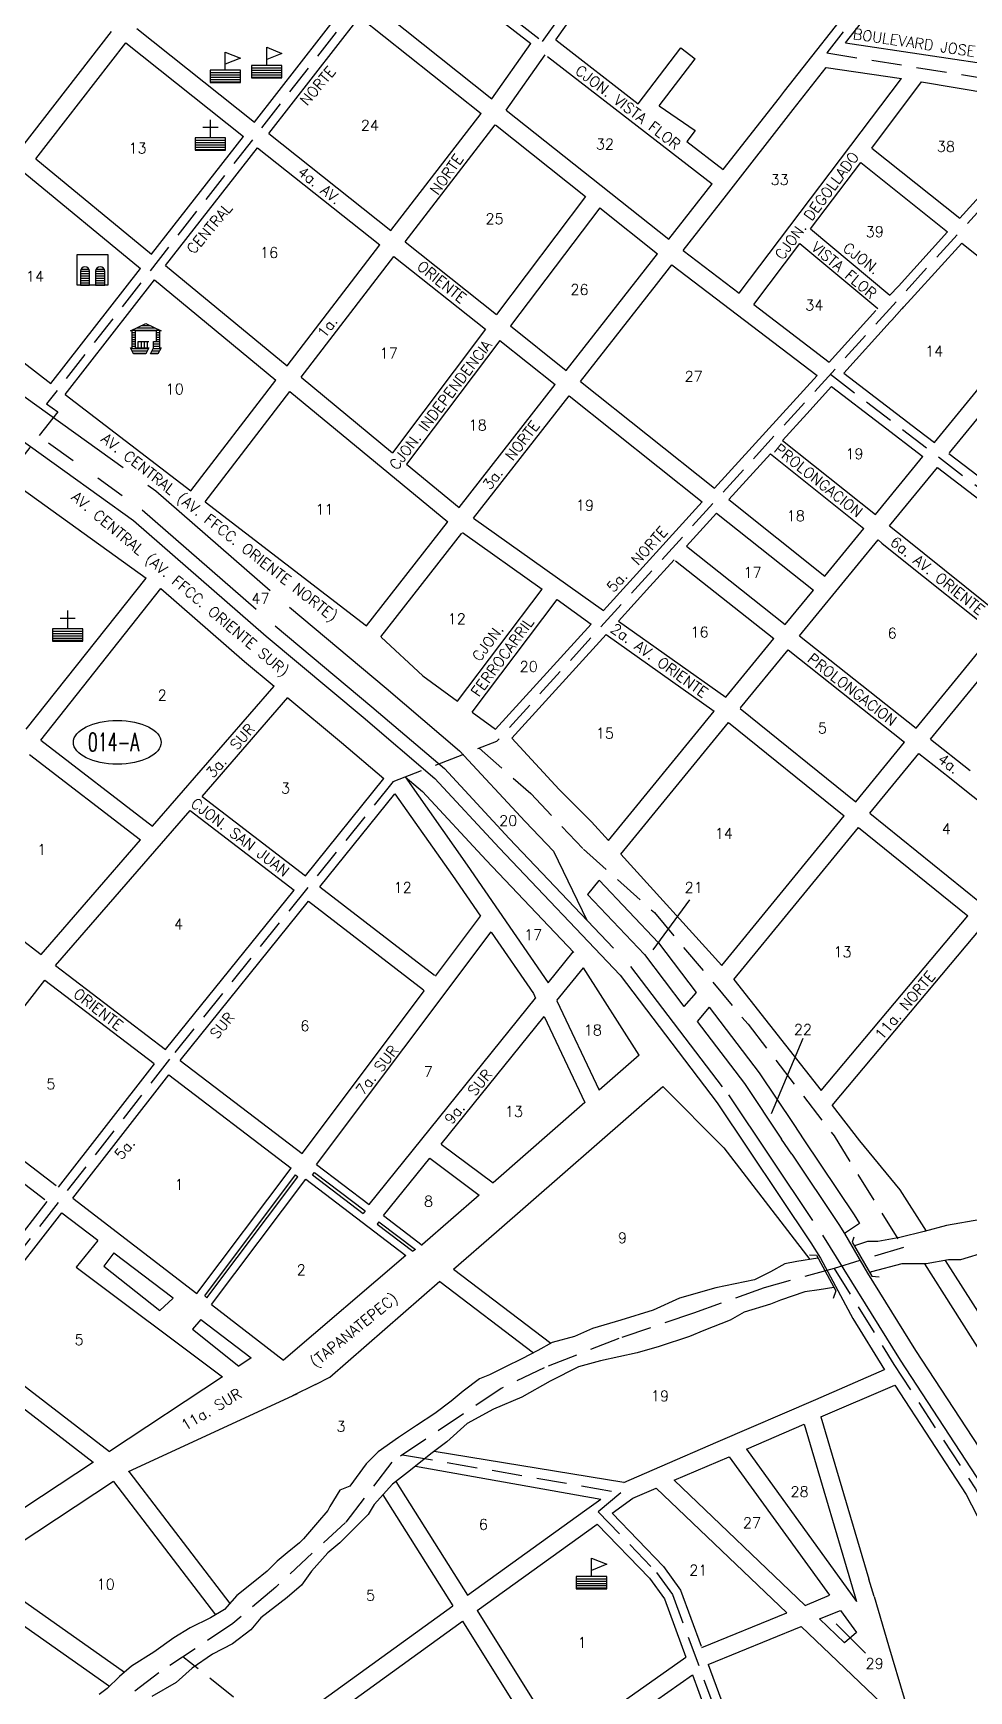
# Model space of a CAD drawing. Extents: x 400988 to 407997, y 1792700 to 1796871.
# Drawn here: x 403825 to 404443, y 1794137 to 1795232 of the extents above; entities that cross this region are included whole.
import ezdxf

# ---------------------------------------------------------------- set-up
doc = ezdxf.new("R2010")
doc.units = 0
doc.header["$LTSCALE"] = 80
doc.header["$MEASUREMENT"] = 0
doc.linetypes.add('HIDDEN', pattern=[0.375, 0.25, -0.125])
doc.linetypes.add('PHANTOM', pattern=[2.5, 1.25, -0.25, 0.25, -0.25, 0.25, -0.25])
doc.layers.get('0').update_dxf_attribs({"linetype": 'CONTINUOUS'})
for name, color, linetype in [('4', 9, 'CONTINUOUS'), ('9', 5, 'CONTINUOUS'), ('A', 3, 'CONTINUOUS'), ('C', 1, 'CONTINUOUS'), ('D', 6, 'CONTINUOUS'), ('F', 15, 'CONTINUOUS'), ('M', 10, 'CONTINUOUS')]:
    doc.layers.add(name, color=color, linetype=linetype)
doc.styles.add('ROMANS', font='ROMANS', dxfattribs={"height": 7})

# ---------------------------------------------------------------- blocks, each defined once
blk = doc.blocks.new('ELL')
blk.add_circle((0, 0), 1)
blk = doc.blocks.new('PAL')
for p, q in [((-7.598076, 0.5), (-2.401924, 0.5)), ((2.401924, 0.5), (7.598076, 0.5)), ((-8, -1), (-2, -1)), ((-8, -2.5), (-2, -2.5)), ((-8, -4), (-2, -4)), ((-8, -5.5), (-2, -5.5)), ((-8, -7), (-2, -7)), ((-8, -8.5), (-2, -8.5)), ((-8, -10), (-2, -10)), ((2, -1), (8, -1)), ((2, -2.5), (8, -2.5)), ((2, -4), (8, -4)), ((2, -5.5), (8, -5.5)), ((2, -7), (8, -7)), ((2, -8.5), (8, -8.5)), ((2, -10), (8, -10))]:
    blk.add_line(p, q)
blk.add_lwpolyline([(-10, -10), (-10, 10), (10, 10), (10, -10)], close=True)
for points in [[(-2, -10), (-2, -1, 1), (-8, -1), (-8, -10)], [(8, -10), (8, -1, 1), (2, -1), (2, -10)]]:
    blk.add_lwpolyline(points, format="xyb")
blk = doc.blocks.new('PLZ')
for p, q in [((-9, 5.5), (9, 5.5)), ((-9, 4), (-7, 4)), ((-9, 2.5), (-7, 2.5)), ((-9, 1), (-7, 1)), ((-6, 7), (6, 7)), ((-3, 8.5), (3, 8.5)), ((7, 4), (9, 4)), ((7, 2.5), (9, 2.5)), ((7, 1), (9, 1)), ((-9.75, -6.5), (1.75, -6.5)), ((-9, -0.5), (-7, -0.5)), ((-9, -2), (-7, -2)), ((-9, -3.5), (-7, -3.5)), ((-9, -5), (-7, -5)), ((-9, -8), (1, -8)), ((-8.25, -9.5), (0.25, -9.5)), ((-5, -2), (2, -2)), ((-5, -6), (-5, -2)), ((-3, -2), (-3, -6)), ((-1, -2), (-1, -6)), ((1, -2), (1, -6)), ((3.25, -9.5), (8.25, -9.5)), ((4, -8), (9, -8)), ((4.75, -6.5), (9.75, -6.5)), ((5, -3.5), (9, -3.5)), ((5, -5), (9, -5)), ((7, -0.5), (9, -0.5)), ((7, -2), (9, -2))]:
    blk.add_line(p, q)
blk.add_lwpolyline([(0, 10), (10, 5), (9, 5), (9, -6), (10, -6), (8, -10), (3, -10), (5, -6), (5, -2), (7, -2), (7, 5), (-7, 5), (-7, -6), (2, -6), (0, -10), (-8, -10), (-10, -6), (-9, -6), (-9, 5), (-10, 5)], close=True)
blk = doc.blocks.new('IGL')
for p, q in [((-5, 5), (5, 5)), ((0, -2), (0, 10)), ((-10, -3.5), (10, -3.5)), ((-10, -5), (10, -5)), ((-10, -6.5), (10, -6.5)), ((-10, -8), (10, -8)), ((-10, -9.5), (10, -9.5))]:
    blk.add_line(p, q)
blk.add_lwpolyline([(-10, -2), (-10, -10), (10, -10), (10, -2)], close=True)
blk = doc.blocks.new('ESC')
for p, q in [((0, -2), (0, 10)), ((0, 10), (10, 6)), ((10, 6), (0, 2)), ((-10, -3.5), (10, -3.5)), ((-10, -5), (10, -5)), ((-10, -6.5), (10, -6.5)), ((-10, -8), (10, -8)), ((-10, -9.5), (10, -9.5))]:
    blk.add_line(p, q)
blk.add_lwpolyline([(-10, -2), (-10, -10), (10, -10), (10, -2)], close=True)

msp = doc.modelspace()

# ---------------------------------------------------------------- linework, layer by layer
at = {"layer": '4', "color": 9, "linetype": 'HIDDEN'}
msp.add_line((404062.96875, 1794738), (404131.4375, 1794764.5), dxfattribs=at)
for points in [[(404135.816312, 1795375.109702), (403833.999784, 1794987.628422)], [(404073.855098, 1795295.562002), (404096.164397, 1795278.299394), (404161.616603, 1795226.978907), (404244.550945, 1795342.880936)], [(404244.550945, 1795342.880936), (404267.548177, 1795324.582892), (404281.70032, 1795317.499778), (404293.493772, 1795313.958221), (404301.749189, 1795313.367961), (404312.363296, 1795315.13874), (404324.746422, 1795318.680297), (404333.001838, 1795324.582892), (404341.846928, 1795330.485487), (404349.512672, 1795334.617303), (404359.537106, 1795337.568601), (404374.868595, 1795341.110158), (404394.917464, 1795343.471196), (404404.941899, 1795341.110158), (404391.379428, 1795331.075746), (404379.585976, 1795322.221854), (404373.099577, 1795315.13874), (404368.971868, 1795305.104328), (404366.023505, 1795295.069917), (404363.075142, 1795275.001094), (404380.765321, 1795262.015385), (404378.36901, 1795257.236036), (404349.475051, 1795219.459429), (404506.917642, 1795194.07827)], [(404516.230287, 1795188.123274), (404131.439383, 1794764.498931)], [(404351.759396, 1795007.053835), (404904.846535, 1794584.411426)], [(403833.999784, 1794987.628422), (403841.412558, 1794982.309734)], [(403841.412558, 1794982.309734), (403293.048499, 1794280.452279)], [(404119.686441, 1794759.945799), (404153.846883, 1794730.042587), (404188.730574, 1794693.149719), (404235.574387, 1794651.271329), (404297.368353, 1794577.485594), (404354.178935, 1794503.699859), (404400.026072, 1794429.914124), (404354.192224, 1794416.153699)], [(404062.956841, 1794737.968547), (403915.176862, 1794554.425868), (403627.885235, 1794184.948695)], [(404354.192224, 1794416.153699), (404307.975007, 1794403.222566), (404261.261116, 1794386.546883), (404211.933602, 1794369.81598), (404162.661308, 1794350.471455), (404134.187556, 1794336.79593), (404062.000071, 1794288.204583), (404031.464889, 1794248.337612), (403985.303191, 1794205.525703), (403957.050316, 1794181.395687), (403908.054118, 1794148.983049), (403859.168359, 1794111.343166)], [(404354.192224, 1794416.153699), (404393.673063, 1794352.749893), (404447.60015, 1794270.389992), (404501.932837, 1794164.732086), (404540.435259, 1794074.07774), (404589.596767, 1793973.216832), (404625.447208, 1793880.141657), (404641.932573, 1793831.396038)], [(404069.137259, 1794293.008817), (404213.373697, 1794267.957383), (404198.461131, 1794255.214396)], [(404198.461131, 1794255.214396), (404237.010114, 1794215.256813), (404247.434483, 1794200.651054), (404303.696422, 1794048.470454)], [(404051.177634, 1794057.874478), (403923.991793, 1794159.526358)]]:
    msp.add_lwpolyline(points, dxfattribs=at)
at = {"layer": '9', "color": 5}
for points in [[(404451.125, 1794448.5), (404428.40625, 1794444.5), (404413.71875, 1794440.5)], [(404413.71446, 1794440.521749), (404397.72927, 1794436.676496), (404383.034193, 1794434.002761), (404376.354612, 1794434.002761), (404368.339116, 1794431.329027), (404367.537257, 1794431.128419)], [(404455.127859, 1794427.153075), (404437.76095, 1794421.805606), (404429.745453, 1794421.805606), (404415.050376, 1794419.131871), (404399.065186, 1794419.29722), (404379.026445, 1794413.949751), (404377.894276, 1794413.269966)], [(404343.595497, 1794422.96874), (404329.597549, 1794420.634088), (404321.582052, 1794419.29722), (404312.23064, 1794413.949751), (404301.543311, 1794408.602281), (404276.160905, 1794403.254812), (404252.114415, 1794396.570475), (404234.747506, 1794388.549271), (404213.372849, 1794381.864934), (404194.670023, 1794376.517464), (404182.646778, 1794371.169995), (404167.951701, 1794367.159393), (404158.600289, 1794361.811923), (404147.91296, 1794356.464454), (404137.225631, 1794351.116984), (404126.538302, 1794345.769514), (404119.858722, 1794343.09578), (404109.171393, 1794335.074575), (404101.155897, 1794328.390239), (404090.468568, 1794320.369034), (404078.445323, 1794312.34783), (404066.422078, 1794304.326626), (404053.062917, 1794294.968554), (404045.04742, 1794286.94735), (404034.360092, 1794272.241809), (404027.680511, 1794269.568074), (404021.000931, 1794258.873135), (404019.665015, 1794256.1994), (404012.985434, 1794248.178196), (404003.634021, 1794237.483257), (404000.962189, 1794234.809522), (403992.946693, 1794228.125185), (403986.267112, 1794222.777716), (403979.587532, 1794216.093379), (403971.572035, 1794209.409042), (403959.54879, 1794200.05097), (403951.533294, 1794190.692899), (403942.181881, 1794185.345429), (403928.82272, 1794178.661092), (403918.135391, 1794171.976755), (403904.77623, 1794162.618684), (403890.081153, 1794153.260612), (403882.065657, 1794146.576275), (403874.05016, 1794138.555071), (403868.706496, 1794134.544469)], [(404354.097348, 1794403.553228), (404344.292626, 1794401.917944), (404334.941213, 1794400.581077), (404318.91022, 1794395.233608), (404312.23064, 1794392.559873), (404294.863731, 1794387.212403), (404285.512318, 1794381.864934), (404268.145409, 1794375.180597), (404258.793996, 1794371.169995), (404238.755254, 1794364.485658), (404224.060177, 1794360.475056), (404200.013688, 1794355.127586), (404185.318611, 1794351.116984), (404166.615785, 1794341.758912), (404147.91296, 1794331.063973), (404129.210135, 1794323.042769), (404111.843225, 1794313.684697), (404098.484064, 1794301.652891), (404087.796736, 1794293.631687), (404074.437575, 1794282.936748), (404062.41433, 1794273.578676), (404050.391085, 1794260.210002), (404046.383337, 1794253.525665), (404035.696008, 1794242.830726), (404027.680511, 1794234.809522), (404019.665015, 1794228.125185), (404008.977686, 1794216.093379), (404002.298105, 1794206.735307), (403992.946693, 1794198.714103), (403975.579783, 1794185.345429), (403968.900203, 1794177.324225), (403956.876958, 1794167.966153), (403943.517797, 1794161.281816), (403930.158636, 1794151.923745), (403919.471307, 1794142.565673), (403903.440314, 1794133.207601)]]:
    msp.add_lwpolyline(points, dxfattribs=at)
at = {"layer": 'C', "color": 1}
for p, q in [((404234.71875, 1794626.625), (404258.96875, 1794659.75)), ((404312.96875, 1794518.625), (404333.90625, 1794568.25))]:
    msp.add_line(p, q, dxfattribs=at)
at = {"layer": 'C', "linetype": 'CONTINUOUS'}
msp.add_lwpolyline([(404355.705586, 1794181.211505), (404374.996808, 1794161.938243)], dxfattribs=at)
at = {"layer": 'F', "color": 15}
for p, q in [((404074.75, 1795286.875), (404153.9375, 1795225.625)), ((404361.78125, 1795226.125), (404407.875, 1795285.125)), ((403971.34375, 1795173.75), (404030.375, 1795249.5)), ((404048.09375, 1795252.75), (404128.125, 1795189.125)), ((403980.75, 1795166.25), (404039.71875, 1795242)), ((404040.71875, 1795243.25), (404121, 1795179.5)), ((403817.59375, 1795157.125), (403876.875, 1795233.625)), ((403826.9375, 1795149.5), (403886.25, 1795226.125)), ((403886.25, 1795226.125), (403963.96875, 1795164.25)), ((403893.59375, 1795235.625), (403971.34375, 1795173.75)), ((404170.375, 1795228), (404224.78125, 1795185.875)), ((404128.125, 1795189.125), (404153.9375, 1795225.625)), ((404137.53125, 1795181.625), (404163.4375, 1795218.25)), ((404165, 1795217), (404273.65625, 1795132.875)), ((404224.78125, 1795185.875), (404252.9375, 1795222.875)), ((404238.71875, 1795184.375), (404262.5, 1795215.625)), ((404252.9375, 1795222.875), (404262.5, 1795215.625)), ((404327.21875, 1795182), (404349.03125, 1795209.875)), ((404291.59375, 1795060.625), (404398.6875, 1795202.5)), ((404379.0625, 1795156.5), (404412.03125, 1795200.25)), ((404281.03125, 1795142.375), (404318.0625, 1795189.75)), ((404061.40625, 1795102), (404121, 1795179.5)), ((404070.78125, 1795094.5), (404130.375, 1795172)), ((404130.5625, 1795171.875), (404190, 1795124.625)), ((404137.6875, 1795181.5), (404245, 1795096.25)), ((404283.125, 1795125.5), (404327.21875, 1795182)), ((403903.375, 1795086.5), (403963.96875, 1795164.25)), ((403980.75, 1795166.25), (404061.40625, 1795102)), ((404257.03125, 1795161), (404281.03125, 1795142.375)), ((403826.875, 1795149.5), (403903.375, 1795086.5)), ((403912.625, 1795078.875), (403973.375, 1795156.75)), ((403973.375, 1795156.75), (404054.09375, 1795092.5)), ((403819.53125, 1795140), (403896, 1795077)), ((404338.75, 1795103.125), (404371.84375, 1795147)), ((404245, 1795096.25), (404273.65625, 1795132.875)), ((404190, 1795124.625), (404131.15625, 1795046.5)), ((404199.40625, 1795117.125), (404140.53125, 1795039)), ((404199.40625, 1795117.125), (404237.59375, 1795086.75)), ((404254.5, 1795088.875), (404283.125, 1795125.5)), ((404070.78125, 1795094.5), (404131.15625, 1795046.5)), ((404338.75, 1795103.125), (404391.15625, 1795059.375)), ((403992.8125, 1795012.75), (404054.09375, 1795092.5)), ((404002.0625, 1795005.125), (404063.46875, 1795085)), ((404063.46875, 1795085), (404123.9375, 1795036.875)), ((404177.28125, 1795009.625), (404237.59375, 1795086.75)), ((404254.5, 1795088.875), (404291.59375, 1795060.625)), ((404301.125, 1795053.25), (404331.53125, 1795093.5)), ((404331.53125, 1795093.5), (404383.0625, 1795050.5)), ((403836.8125, 1795001), (403896, 1795077)), ((403912.625, 1795078.875), (403992.8125, 1795012.75)), ((404247.09375, 1795079.5), (404342.9375, 1795006.25)), ((403846.34375, 1794993.75), (403905.25, 1795069.375)), ((403905.25, 1795069.375), (403985.5, 1795003.25)), ((403758.5625, 1795061.25), (403836.8125, 1795001)), ((404301.125, 1795053.25), (404351.03125, 1795015.125)), ((404351.03125, 1795015.125), (404381.84375, 1795049.125)), ((404123.9375, 1795036.875), (404062.5625, 1794955.25)), ((404133.3125, 1795029.375), (404071.84375, 1794947.625)), ((404133.3125, 1795029.375), (404169.90625, 1795000.25)), ((404140.53125, 1795039), (404177.28125, 1795009.625)), ((403929.1875, 1794930), (403985.5, 1795003.25)), ((404002.0625, 1795005.125), (404062.5625, 1794955.25)), ((404106.5, 1794919.125), (404169.90625, 1795000.25)), ((404186.6875, 1795002.25), (404275.1875, 1794931.75)), ((404275.1875, 1794931.75), (404342.9375, 1795006.25)), ((403846.34375, 1794993.75), (403929.1875, 1794930)), ((403938.6875, 1794922.75), (403994.75, 1794995.625)), ((403994.75, 1794995.625), (404099.09375, 1794909.625)), ((404116.09375, 1794911.875), (404179.28125, 1794992.75)), ((404179.28125, 1794992.75), (404267.125, 1794922.75)), ((404320.21875, 1794963.375), (404381.53125, 1794914.375)), ((404284.59375, 1794924.25), (404312.15625, 1794954.5)), ((404312.15625, 1794954.5), (404373.90625, 1794905.125)), ((404381.53125, 1794914.375), (404412.9375, 1794952.75)), ((404071.84375, 1794947.625), (404106.5, 1794919.125)), ((404390.875, 1794906.875), (404422.5, 1794945.5)), ((403812.34375, 1794935.375), (403899.65625, 1794872.375)), ((403938.6875, 1794922.75), (404045.21875, 1794840.75)), ((404201.875, 1794851), (404267.125, 1794922.75)), ((404284.59375, 1794924.25), (404348.125, 1794873.625)), ((404045.21875, 1794840.75), (404098.875, 1794909.375)), ((404116.09375, 1794911.875), (404201.875, 1794851)), ((404256.625, 1794893.375), (404276.53125, 1794915.25)), ((404276.53125, 1794915.25), (404340.53125, 1794864.375)), ((404054.75, 1794833.5), (404108.34375, 1794902)), ((404108.6875, 1794902.5), (404161.375, 1794865)), ((404331.40625, 1794834.25), (404383.28125, 1794897.625)), ((404348.125, 1794873.625), (404373.90625, 1794905.125)), ((404256.625, 1794893.375), (404322, 1794841.75)), ((404249.5625, 1794883.75), (404314.40625, 1794832.375)), ((403820.53125, 1794772.625), (403899.65625, 1794872.375)), ((403830.0625, 1794765.25), (403909.5, 1794865.5)), ((404105.5, 1794791), (404161.375, 1794865)), ((404322, 1794841.75), (404340.53125, 1794864.375)), ((404211.75, 1794844), (404282.65625, 1794793.625)), ((404130.625, 1794772.5), (404193.75, 1794842)), ((404141.375, 1794766.5), (404203.625, 1794835)), ((404203.625, 1794835), (404275.03125, 1794784.375)), ((404282.78125, 1794793.75), (404314.40625, 1794832.375)), ((404331.40625, 1794834.25), (404408.46875, 1794773.25)), ((404292.4375, 1794786.625), (404323.8125, 1794825)), ((404323.8125, 1794825), (404400.84375, 1794764)), ((404417.875, 1794765.875), (404469.34375, 1794828.75)), ((403903.9375, 1794708.375), (403984.25, 1794801)), ((403936.75, 1794728), (403993.4375, 1794793.375)), ((404115.1875, 1794783.875), (404130.625, 1794772.5)), ((404205.15625, 1794699), (404275.03125, 1794784.375)), ((404213.28125, 1794690), (404284.5, 1794777)), ((404284.5, 1794777), (404360.90625, 1794715.25)), ((404292.09375, 1794786.25), (404368.53125, 1794724.5)), ((404417.875, 1794765.875), (404444.0625, 1794745.125)), ((403822.59375, 1794755.875), (403896.0625, 1794699.375)), ((403830.0625, 1794765.25), (403903.9375, 1794708.375)), ((404368.53125, 1794724.5), (404400.84375, 1794764)), ((404377.84375, 1794717), (404410.28125, 1794756.5)), ((404004.96875, 1794675.5), (404056.78125, 1794739.875)), ((403936.75, 1794728), (404004.96875, 1794675.5)), ((404014.5, 1794668.25), (404064.0625, 1794729.75)), ((403839.9375, 1794616.25), (403928.875, 1794718.875)), ((403928.875, 1794718.875), (403997.4375, 1794666.125)), ((404377.84375, 1794717), (404450.25, 1794658.5)), ((404287.96875, 1794607.125), (404370.25, 1794707.625)), ((404370.25, 1794707.625), (404442.5625, 1794649.25)), ((403830.375, 1794623.625), (403896.0625, 1794699.375)), ((404213.28125, 1794690), (404280.03125, 1794616.375)), ((403760.15625, 1794677.125), (403830.375, 1794623.625)), ((404014.5, 1794668.25), (404090.34375, 1794609.875)), ((404198.90625, 1794672.625), (404191.34375, 1794663.25)), ((403912.625, 1794560.875), (403997.4375, 1794666.125)), ((403922.1875, 1794553.5), (404006.96875, 1794658.875)), ((404006.96875, 1794658.875), (404083.03125, 1794600.375)), ((404090.9375, 1794609.375), (404120.5625, 1794648.875)), ((404345.6875, 1794533.75), (404442.5625, 1794649.25)), ((404012.3125, 1794484.75), (404127.71875, 1794638.5)), ((404353.03125, 1794523.75), (404451.875, 1794641.75)), ((404165.25, 1794605), (404181.75, 1794625.375)), ((403839.9375, 1794616.25), (403912.59375, 1794560.875)), ((404171.0625, 1794593.125), (404188.625, 1794614.875)), ((403769.375, 1794525.375), (403832.84375, 1794606.625)), ((403832.84375, 1794606.625), (403905.09375, 1794551.5)), ((404287.96875, 1794607.125), (404345.6875, 1794533.75)), ((404002.78125, 1794492.125), (404083.71875, 1794599.875)), ((404047, 1794458.375), (404157, 1794594.75)), ((404263.0625, 1794598.5), (404255, 1794589.25)), ((404094.65625, 1794498.375), (404162.6875, 1794582.625)), ((404271.75, 1794588.75), (404263.8125, 1794579.375)), ((403841.78125, 1794469.875), (403905.21875, 1794551.375)), ((403922.1875, 1794553.5), (404002.78125, 1794492.125)), ((403851.3125, 1794462.5), (403914.75, 1794544.125)), ((403914.75, 1794544.125), (403995.59375, 1794482.5)), ((403769.375, 1794525.375), (403840.28125, 1794471)), ((403762, 1794516), (403832.75, 1794461.625)), ((404327.53125, 1794511.25), (404334.3125, 1794501.125)), ((404094.65625, 1794498.375), (404128.90625, 1794472.625)), ((404326.25, 1794491.625), (404319.5625, 1794501.625)), ((403933.3125, 1794399.625), (403995.59375, 1794482.5)), ((404012.3125, 1794484.75), (404047, 1794458.375)), ((404056.53125, 1794451.125), (404087.125, 1794489)), ((404087.125, 1794489), (404119.6875, 1794464.5)), ((403938.40625, 1794398), (403998.46875, 1794478)), ((403939.9375, 1794396.75), (404000.03125, 1794476.75)), ((403942.84375, 1794392.25), (404005.125, 1794475.25)), ((403998.46875, 1794478), (404000.03125, 1794476.75)), ((404005.125, 1794475.25), (404071.40625, 1794424.625)), ((404009.71875, 1794478), (404010.96875, 1794479.5)), ((404009.71875, 1794478), (404043.15625, 1794452.5)), ((404010.96875, 1794479.5), (404044.34375, 1794454.125)), ((403769.5, 1794376.875), (403834.4375, 1794460.375)), ((403851.3125, 1794462.5), (403933.3125, 1794399.625)), ((403779, 1794369.5), (403843.9375, 1794453)), ((403843.9375, 1794453), (403867.8125, 1794434.75)), ((404044.34375, 1794454.125), (404043.15625, 1794452.5)), ((404056.53125, 1794451.125), (404082.03125, 1794431.625)), ((404053.5625, 1794447), (404052.375, 1794445.5)), ((404052.375, 1794445.5), (404075.90625, 1794427.5)), ((404053.5625, 1794447), (404077.6875, 1794428.625)), ((404371.0625, 1794445.875), (404361.03125, 1794439.25)), ((404361.03125, 1794439.25), (404376.21875, 1794413)), ((403878.46875, 1794426.5), (403917.5, 1794396.625)), ((404077.6875, 1794428.625), (404075.90625, 1794427.5)), ((404071.40625, 1794424.625), (403990.5625, 1794355.625)), ((404102.875, 1794415.75), (404167.15625, 1794366.75)), ((404345.21875, 1794423), (404366.625, 1794383)), ((404427.5625, 1794421.375), (404457.625, 1794374.5)), ((404093.65625, 1794407.625), (404155.6875, 1794360.375)), ((403938.40625, 1794398), (403939.9375, 1794396.75)), ((403935.875, 1794382.5), (403969.0625, 1794357)), ((403942.84375, 1794392.25), (403990.5625, 1794355.625)), ((403779, 1794369.5), (403875.4375, 1794295.125)), ((403771.625, 1794360), (403864.84375, 1794288.125)), ((404342.15625, 1794329.5), (404387.625, 1794349.25)), ((404345.5625, 1794318), (404394.3125, 1794339)), ((404277.75, 1794301.75), (404342.15625, 1794329.5)), ((404345.5625, 1794318), (404377.25, 1794210.75)), ((404296.25, 1794296.625), (404334.46875, 1794313.125)), ((404334.46875, 1794313.125), (404369.09375, 1794196)), ((404296.25, 1794296.625), (404369.09375, 1794196)), ((404248.59375, 1794276.125), (404284.96875, 1794291.75)), ((404284.96875, 1794291.75), (404351.28125, 1794200.125)), ((403878.15625, 1794275.375), (403945.53125, 1794187.25)), ((403888.1875, 1794282), (403954.96875, 1794194.75)), ((404064.78125, 1794275.375), (404112.03125, 1794200.125)), ((404248.59375, 1794276.125), (404335.09375, 1794193.5)), ((404056.15625, 1794266.625), (404102.28125, 1794193.125)), ((404189.34375, 1794256), (404200.03125, 1794263.75)), ((404207.59375, 1794254.375), (404221.21875, 1794264.25)), ((404221.21875, 1794264.25), (404236.625, 1794270.875)), ((404236.625, 1794270.875), (404322.90625, 1794188.625)), ((404112.03125, 1794200.125), (404189.34375, 1794256)), ((404118.4375, 1794190), (404197.75, 1794247.25)), ((403777.8125, 1794209), (403875.5, 1794140)), ((403789.71875, 1794216.875), (403885.34375, 1794149.375)), ((404380.65625, 1794199.25), (404377.25, 1794210.75)), ((404335.09375, 1794193.5), (404351.28125, 1794200.125)), ((403986.84375, 1794109.75), (404102.28125, 1794193.125)), ((404118.4375, 1794190), (404174.03125, 1794101.375)), ((404266.78125, 1794165.625), (404322.90625, 1794188.625)), ((404344.59375, 1794184.5), (404358.5, 1794190.125)), ((404358.5, 1794190.125), (404369.09375, 1794175.625)), ((404001.3125, 1794105.375), (404108.6875, 1794183)), ((404108.6875, 1794183), (404164.21875, 1794094.5)), ((404270.9375, 1794154.375), (404332.4375, 1794179.5)), ((404332.4375, 1794179.5), (404390.28125, 1794124.375)), ((404344.59375, 1794184.5), (404361.1875, 1794168.625)), ((404369.09375, 1794175.625), (404361.1875, 1794168.625)), ((404174.03125, 1794101.375), (404256.3125, 1794159.25)), ((404270.9375, 1794154.375), (404306.8125, 1794057.375)), ((404180.4375, 1794091.25), (404260.625, 1794147.625)), ((404260.625, 1794147.625), (404296.34375, 1794051))]:
    msp.add_line(p, q, dxfattribs=at)
for points in [[(404170.375, 1795228), (404227.15625, 1795308.25), (404231.65625, 1795314.625), (404245.71875, 1795334.5)], [(404318.0625, 1795189.75), (404321.5625, 1795194.125), (404373.15625, 1795260.125)], [(403464.082759, 1795228.482003), (403732.397381, 1795024.558095), (403891.455088, 1794910.433679), (403979.105392, 1794834.070116), (404043.03047, 1794780.477002), (404090.529394, 1794740.01907), (404133.015491, 1794694.208677), (404212.943073, 1794609.935535), (404277.030921, 1794525.618204), (404338.899405, 1794433.145688), (404345.223292, 1794422.989913)], [(404361.787596, 1795226.142169), (404521.068804, 1795202.374253)], [(404349.043393, 1795209.844561), (404398.676434, 1795202.438327)], [(404504.857909, 1795184.527007), (404412.036597, 1795200.21862)], [(404238.732335, 1795184.418219), (404262.356863, 1795168.208567), (404257.01969, 1795160.9608)], [(404437.28125, 1795110.125), (404471.53125, 1795147.875), (404477.65625, 1795154.625), (404479.59375, 1795156.75), (404483.1875, 1795160.625), (404486, 1795163.75), (404491.25, 1795169.5), (404504.84375, 1795184.5)], [(404379.072307, 1795156.554764), (404437.280513, 1795110.1291)], [(404371.839449, 1795146.974173), (404429.194949, 1795101.228611)], [(404391.15625, 1795059.375), (404396.6875, 1795065.375), (404429.1875, 1795101.25)], [(404360.59375, 1795007.875), (404391.375, 1795041.75), (404392.28125, 1795042.75), (404399.0625, 1795050.25), (404399.46875, 1795050.625), (404400.34375, 1795051.625), (404407.34375, 1795059.375), (404438.59375, 1795093.75)], [(404438.595742, 1795093.730732), (404492.92059, 1795050.402355)], [(404186.6875, 1795002.25), (404236.90625, 1795066.375), (404247, 1795079.375)], [(404420.5625, 1794962), (404448.28125, 1794995.875), (404449.1875, 1794997), (404455.90625, 1795005.125), (404456.78125, 1795006.25), (404462.90625, 1795013.75), (404492.90625, 1795050.375)], [(404430.53125, 1794955.25), (404457.5, 1794988.25), (404458.65625, 1794989.625), (404465.09375, 1794997.5), (404502.28125, 1795042.875)], [(404360.59375, 1795007.875), (404409.59375, 1794970.375), (404420.5625, 1794962)], [(404320.21875, 1794963.375), (404336.125, 1794980.875), (404352.5, 1794999)], [(404352.5, 1794999), (404385.28125, 1794973.875), (404412.9375, 1794952.75)], [(404430.09375, 1794954.75), (404483.5625, 1794913.875), (404496.40625, 1794904.125), (404508.15625, 1794895.125)], [(404422.5, 1794945.5), (404467.6875, 1794910.875), (404480.53125, 1794901.125), (404500.5625, 1794885.75)], [(404383.28125, 1794897.625), (404385.84375, 1794895.5), (404398.1875, 1794885.625), (404459.96875, 1794836.25)], [(404390.875, 1794906.875), (404401.40625, 1794898.5), (404413.75, 1794888.625), (404467.5625, 1794845.5)], [(404211.75, 1794844), (404232.4375, 1794866.75), (404248.5625, 1794884.5)], [(403909.503841, 1794865.530716), (403964.811207, 1794817.345288), (403984.240218, 1794801.056513)], [(404115.1875, 1794783.875), (404171.1875, 1794858.125), (404193.75, 1794842)], [(404054.90625, 1794833.375), (404082.59375, 1794807.75), (404105.5, 1794791)], [(404408.46875, 1794773.25), (404434.34375, 1794804.875), (404459.96875, 1794836.25)], [(403993.436918, 1794793.34624), (404028.83047, 1794763.673212), (404056.781206, 1794739.865746)], [(404141.375, 1794766.5), (404172.6875, 1794732.625), (404194.03125, 1794711.25), (404205.15625, 1794699)], [(404410.28125, 1794756.5), (404430.46875, 1794740.625), (404441.71875, 1794731.625), (404483.75, 1794698.375)], [(404070.829664, 1794741.035602), (404082.210884, 1794731.341474), (404124.262564, 1794685.999489), (404182.200736, 1794624.911294)], [(404070.829664, 1794741.035602), (404111.926274, 1794682.70282), (404165.243414, 1794604.952226)], [(404064.073884, 1794729.78928), (404102.072626, 1794675.853632), (404120.56279, 1794648.890047)], [(404280.03125, 1794616.375), (404349.28125, 1794701), (404360.90625, 1794715.25)], [(404198.914461, 1794672.681365), (404238.125842, 1794631.338111), (404263.070245, 1794598.519949)], [(404191.350791, 1794663.218262), (404228.968471, 1794623.555356), (404255.000877, 1794589.305759)], [(404127.725369, 1794638.445098), (404155.53218, 1794597.89536), (404157.013947, 1794594.749794)], [(404225.420125, 1794557.163841), (404188.631062, 1794614.8316)], [(404171.072736, 1794593.0642), (404198.919174, 1794533.950453)], [(404162.698458, 1794582.682443), (404189.529039, 1794525.725206)], [(404271.757931, 1794588.742529), (404304.719612, 1794545.376415), (404327.521043, 1794511.295966)], [(404263.815226, 1794579.361697), (404294.947133, 1794538.402929), (404319.553578, 1794501.624593)], [(404225.420125, 1794557.163841), (404198.919174, 1794533.950453)], [(404131.148325, 1794440.389535), (404241.163998, 1794536.450376)], [(404241.163998, 1794536.450376), (404281.440106, 1794495.817046), (404338.197962, 1794422.068511)], [(404189.529039, 1794525.725206), (404128.89874, 1794472.61637)], [(404353.03125, 1794523.75), (404370.96875, 1794500.375), (404397.71875, 1794468), (404415.09375, 1794440.875)], [(404334.309966, 1794501.148816), (404367.4673, 1794451.589785), (404371.061174, 1794445.818244)], [(404326.264909, 1794491.593417), (404357.384514, 1794445.080104), (404361.017694, 1794439.245439)], [(404119.673984, 1794464.535987), (404082.407482, 1794431.892563), (404082.018406, 1794431.635458)], [(404102.889724, 1794415.715369), (404131.148325, 1794440.389535)], [(403867.810305, 1794434.717719), (403853.48972, 1794417.081764), (403950.183357, 1794344.517839)], [(403878.454756, 1794426.546263), (403871.719426, 1794417.733217), (403908.829899, 1794388.417822), (403917.493832, 1794396.577025)], [(404367.239693, 1794436.890419), (404366.129004, 1794433.556649), (404379.179601, 1794411.053698), (404383.900031, 1794410.49807)], [(404338.084102, 1794425.222223), (404342.526858, 1794424.944408), (404355.299784, 1794401.330201), (404353.63375, 1794396.329546)], [(404562.28125, 1794158.125), (404451.65625, 1794360.125), (404414.25, 1794419.125)], [(404011.56612, 1794339.489375), (404020.992177, 1794344.206038), (404093.663654, 1794407.659571)], [(404376.203247, 1794412.966537), (404408.001613, 1794361.900312), (404462.310801, 1794278.956849), (404517.33626, 1794171.951745), (404555.909981, 1794081.129524), (404605.198145, 1793980.008767), (404641.438047, 1793885.922474), (404652.023317, 1793854.622857)], [(403935.87852, 1794382.463629), (403930.31491, 1794376.040211), (403960.94889, 1794351.631787)], [(404366.610674, 1794382.967586), (404387.634135, 1794349.205196)], [(403969.059679, 1794356.991459), (403960.94889, 1794351.631787)], [(403950.183357, 1794344.517839), (403875.44032, 1794295.127063)], [(404011.56612, 1794339.489375), (403996.418671, 1794331.909811)], [(404394.300379, 1794339.013272), (404441.542823, 1794266.862462), (404495.590251, 1794161.759285), (404534.063314, 1794071.174064), (404583.17267, 1793970.420153), (404618.862746, 1793877.761321), (404633.126608, 1793835.584467)], [(403888.18108, 1794281.971269), (403996.418671, 1794331.909811), (403999.635274, 1794333.519353)], [(404090.00838, 1794295.291601), (404215.417928, 1794274.821053)], [(404215.25, 1794274.75), (404239.15625, 1794285.125), (404277.75, 1794301.75)], [(403864.85771, 1794288.133992), (403773.44988, 1794227.730992)], [(404077.735589, 1794285.577038), (404200.016785, 1794263.739819)], [(403878.14549, 1794275.339674), (403789.70783, 1794216.899384)], [(404207.59375, 1794254.375), (404241.625, 1794219.125), (404252.78125, 1794203.5), (404266.46875, 1794166.5)], [(404197.75, 1794247.25), (404232.375, 1794211.375), (404242.09375, 1794197.875), (404256.3125, 1794159.25)], [(404380.65625, 1794199.25), (404390.21875, 1794166.875), (404400.4375, 1794132.25), (404400.875, 1794130.75), (404405, 1794116.875), (404407.21875, 1794109.25)]]:
    msp.add_lwpolyline(points, dxfattribs=at)
at = {"layer": 'M', "color": 10, "linetype": 'PHANTOM'}
for points in [[(402383.924239, 1795991.58589), (403023.525884, 1795544.896164), (403389.617295, 1795296.381413), (403737.744663, 1795031.798392), (403897.046888, 1794917.498533), (403984.953013, 1794840.912092), (404048.839561, 1794787.35128), (404096.768277, 1794746.527266), (404139.580186, 1794700.365568), (404219.811101, 1794615.772601), (404284.36028, 1794530.848319), (404346.461495, 1794438.027949), (404397.887342, 1794355.441193), (404451.926812, 1794272.909655), (404506.463256, 1794166.855515), (404544.986648, 1794076.151794), (404594.185407, 1793975.21446), (404630.150396, 1793881.841897), (404724.977249, 1793601.448113), (404847.762566, 1793235.356975), (404931.858832, 1792967.810426), (404959.596418, 1792892.567564), (404978.996162, 1792840.681647), (404993.62742, 1792807.887091)], [(403803.272287, 1795003.831325), (403906.236251, 1794929.95435), (403994.483471, 1794853.070737), (404058.318645, 1794799.552996), (404106.820416, 1794758.240873), (404150.066742, 1794711.610768), (404168.812385, 1794691.845947)], [(404168.812385, 1794691.845947), (404190.785654, 1794646.376125)]]:
    msp.add_lwpolyline(points, dxfattribs=at)

# ---------------------------------------------------------------- block references
at = {"layer": '4', "color": 9, "xscale": 28.996584, "yscale": 14.498292, "zscale": 28.996584}
msp.add_blockref('ELL', (403880.682497, 1794763.814), dxfattribs=at)
at = {"layer": 'A', "color": 3, "xscale": 1.006826, "yscale": 1.006826, "zscale": 1.006826}
for name, p in [('ESC', (403952.006735, 1795209.965555)), ('ESC', (403979.413806, 1795213.081072)), ('IGL', (403942.171866, 1795165.232649)), ('PAL', (403864.326545, 1795076.109743)), ('PLZ', (403899.508243, 1795030.633922)), ('IGL', (403847.892807, 1794840.82114)), ('ESC', (404193.956011, 1794214.569061))]:
    msp.add_blockref(name, p, dxfattribs=at)

# ---------------------------------------------------------------- texts
at = {"layer": '4', "color": 9, "style": 'ROMANS', "width": 0.63}
msp.add_text('014-A', height=12.08191, dxfattribs=at).set_placement((403861.245125, 1794757.94524))
at = {"layer": 'C', "color": 1, "style": 'ROMANS'}
for s, p in [('24', (404041.578208, 1795168.085107)), ('32', (404196.822825, 1795155.689367)), ('38', (404422.067939, 1795154.070128)), ('13', (403888.093924, 1795152.977955)), ('33', (404312.246183, 1795132.173881)), ('25', (404123.939125, 1795106.334435)), ('39', (404375.104788, 1795097.751817)), ('16', (403974.949497, 1795083.970484)), ('14', (403820.299536, 1795068.30184)), ('26', (404179.975641, 1795059.522471)), ('34', (404335.202995, 1795049.255127)), ('17', (404053.964173, 1795017.541564)), ('14', (404414.328466, 1795018.833636)), ('27', (404255.420182, 1795002.190348)), ('10', (403912.618877, 1794993.79878)), ('18', (404112.779337, 1794970.006908)), ('19', (404361.670266, 1794950.974849)), ('11', (404011.609326, 1794914.291845)), ('19', (404183.633005, 1794917.002871)), ('18', (404322.889425, 1794909.999272)), ('17', (404294.351515, 1794872.617075)), ('47', (403969.282101, 1794855.3448)), ('12', (404098.932554, 1794841.945893)), ('16', (404259.311244, 1794833.196458)), ('6', (404389.628871, 1794832.459708)), ('20', (404146.467323, 1794810.460337)), ('2', (403907.352755, 1794791.502411)), ('5', (404343.516374, 1794769.773873)), ('15', (404196.808906, 1794766.321536)), ('3', (403988.830978, 1794730.025086)), ('20', (404132.960814, 1794708.587399)), ('14', (404275.344938, 1794700.046473)), ('4', (404425.380196, 1794703.199884)), ('1', (403827.690429, 1794689.499707)), ('12', (404063.189891, 1794664.333246)), ('21', (404255.462705, 1794664.426371)), ('4', (403918.199105, 1794640.223208)), ('17', (404149.404409, 1794633.17185)), ('13', (404353.74112, 1794621.829363)), ('6', (404001.634855, 1794572.969723)), ('18', (404188.833844, 1794570.148016)), ('22', (404327.650217, 1794570.521211)), ('7', (404083.131566, 1794542.666476)), ('5', (403833.78376, 1794534.532391)), ('13', (404136.724495, 1794516.304133)), ('1', (403918.477277, 1794468.087102)), ('8', (404083.268239, 1794457.07174)), ('9', (404211.399036, 1794432.899353)), ('2', (403999.205629, 1794411.703571)), ('5', (403852.4667, 1794365.548507)), ('19', (404233.215834, 1794328.384268)), ('3', (404025.440506, 1794308.283721)), ('28', (404325.437423, 1794265.118761)), ('27', (404293.965703, 1794244.564938)), ('6', (404119.487091, 1794243.487892)), ('21', (404258.518725, 1794213.233406)), ('10', (403867.037115, 1794203.938806)), ('5', (404044.982509, 1794196.592321)), ('1', (404184.682204, 1794165.472545)), ('29', (404374.996808, 1794151.560328))]:
    msp.add_text(s, height=7, dxfattribs=at).set_placement(p)
at = {"layer": 'D', "color": 6, "style": 'ROMANS'}
for s, rotation, p in [('BOULEVARD JOSE CASTILLO', 351.597422, (404366.247808, 1795228.713146)), ('NORTE', 49.717356, (404006.074976, 1795184.049076)), ('CJON. VISTA FLOR', 322.447356, (404182.520993, 1795206.447537)), ('NORTE', 54.667356, (404092.408042, 1795124.935444)), ('CJON. DEGOLLADO', 53.467356, (404320.204014, 1795082.04849)), ('4a. AV.', 321.337356, (403999.112525, 1795139.668552)), ('CENTRAL', 49.717356, (403931.207548, 1795085.887439)), ('VISTA FLOR', 320.027164, (404338.618465, 1795089.880947)), ('CJON.', 322.477356, (404359.378692, 1795089.191168)), ('ORIENTE', 321.337356, (404077.994578, 1795077.234116)), ('1a. ', 52.547356, (404017.728828, 1795030.356207)), ('CJON. INDEPENDENCIA', 52.777482, (404065.396006, 1794943.159524)), ('3a.  NORTE', 52.107356, (404126.914776, 1794930.107237)), ('AV. CENTRAL (AV. FFCC. ORIENTE NORTE)', 321.945117, (403869.414926, 1794963.19841)), ('PROLONGACION', 321.409627, (404313.888947, 1794956.385589)), ('AV. CENTRAL (AV. FFCC. ORIENTE SUR)', 319.998243, (403849.801705, 1794924.838801)), ('5a.  NORTE', 47.837356, (404208.424236, 1794862.33948)), ('6a. AV. ORIENTE', 321.354477, (404390.582994, 1794894.993889)), ('FERROCARRIL', 53.487356, (404119.388949, 1794793.273447)), ('CJON.', 53.487356, (404120.140975, 1794816.623277)), ('2a. AV. ORIENTE', 324.185014, (404205.803895, 1794837.415513)), ('PROLONGACION ', 322.237356, (404335.998248, 1794817.659998)), ('3a.  SUR', 49.058156, (403943.859455, 1794739.736829)), ('4a.', 322.237356, (404422.035191, 1794751.475989)), ('CJON. SAN JUAN', 322.771283, (403928.537357, 1794722.074115)), ('11a. NORTE', 49.734835, (404385.814159, 1794566.555513)), ('ORIENTE', 321.968066, (403850.988529, 1794596.367856)), ('SUR', 50.617356, (403946.661543, 1794567.255015)), ('7a. SUR', 51.727356, (404043.131448, 1794529.976865)), ('9a.  SUR', 50.712062, (404101.59277, 1794510.74049)), ('5a. ', 49.527356, (403883.463953, 1794487.471232)), ('(TAPANATEPEC)', 39.176977, (404011.567898, 1794350.342166)), ('11a. SUR', 30.680178, (403925.438709, 1794308.733663))]:
    msp.add_text(s, height=7, rotation=rotation, dxfattribs=at).set_placement(p)

doc.saveas('drawing.dxf')
